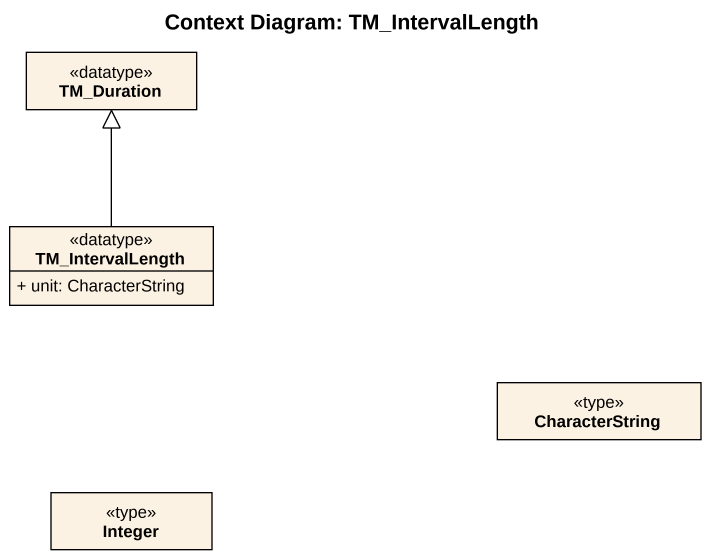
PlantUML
@startuml
title Context Diagram: TM_IntervalLength
hide circle
hide empty members
skinparam classAttributeIconSize 0
class TM_Duration <<datatype>>
class TM_IntervalLength <<datatype>> {
  + unit: CharacterString
}
class CharacterString <<type>>
class Integer <<type>>
TM_IntervalLength -up-|> TM_Duration
@enduml
